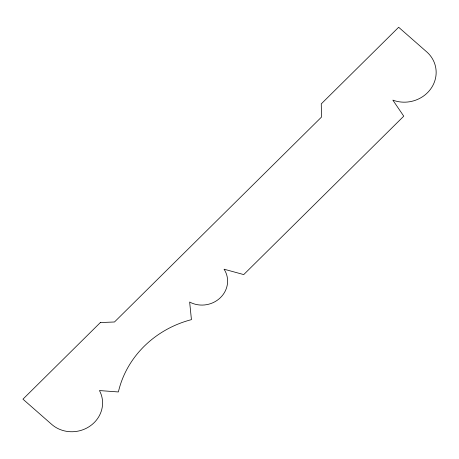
<?xml version="1.0" encoding="UTF-8"?>
<svg xmlns="http://www.w3.org/2000/svg" width="459" height="459" viewBox="0 0 459 459"><rect width="100%" height="100%" fill="white"/><g stroke="black" fill="none" stroke-linecap="round" stroke-linejoin="round"><path stroke-width="0.69" d="M100.343 322.562L22.95 399.169L51.706 424.397A30.087 27.936 -10.9 0 0 90.303 425.877A30.087 27.936 -10.9 0 0 99.448 390.563L118.382 391.957A99.666 92.54 -10.9 0 1 191.437 319.642L189.642 302.033A25.073 23.283 -10.9 0 0 220.24 297.834A25.073 23.283 -10.9 0 0 224.061 269.198L243.735 274.585L403.759 116.184L392.858 100.131A31.109 28.883 -10.9 0 0 430.668 89A31.109 28.883 -10.9 0 0 427.415 52.498L398.659 27.27L321.266 103.877L321.495 117.074L114.486 321.983L100.343 322.562"/></g></svg>
